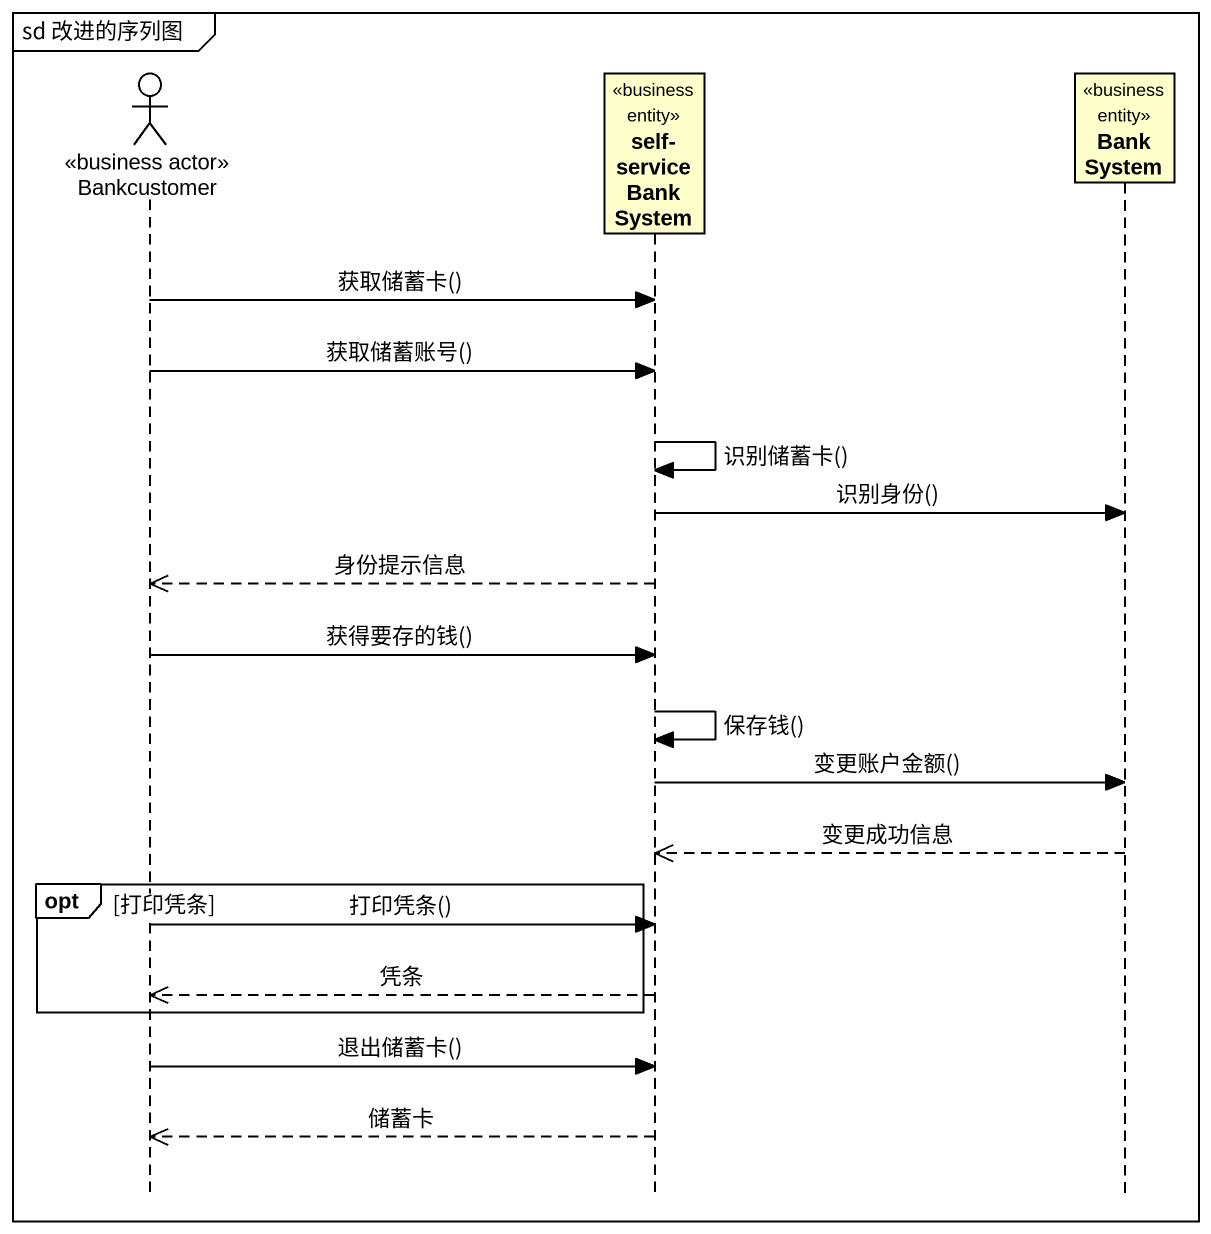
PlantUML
@startuml
mainframe sd 改进的序列图
hide footbox
actor Bankcustomer <<business actor>>
participant "self-serviceBankSystem" as self_serviceBankSystem <<business entity>>
participant BankSystem <<business entity>>

Bankcustomer -> self_serviceBankSystem : 获取储蓄卡()
Bankcustomer -> self_serviceBankSystem : 获取储蓄账号()
self_serviceBankSystem -> self_serviceBankSystem : 识别储蓄卡()
self_serviceBankSystem -> BankSystem : 识别身份()
self_serviceBankSystem -->> Bankcustomer : 身份提示信息
Bankcustomer -> self_serviceBankSystem : 获得要存的钱()
self_serviceBankSystem -> self_serviceBankSystem : 保存钱()
self_serviceBankSystem -> BankSystem : 变更账户金额()
BankSystem -->> self_serviceBankSystem : 变更成功信息
opt 打印凭条
  Bankcustomer -> self_serviceBankSystem : 打印凭条()
  self_serviceBankSystem -->> Bankcustomer : 凭条
end
Bankcustomer -> self_serviceBankSystem : 退出储蓄卡()
self_serviceBankSystem -->> Bankcustomer : 储蓄卡
@enduml
